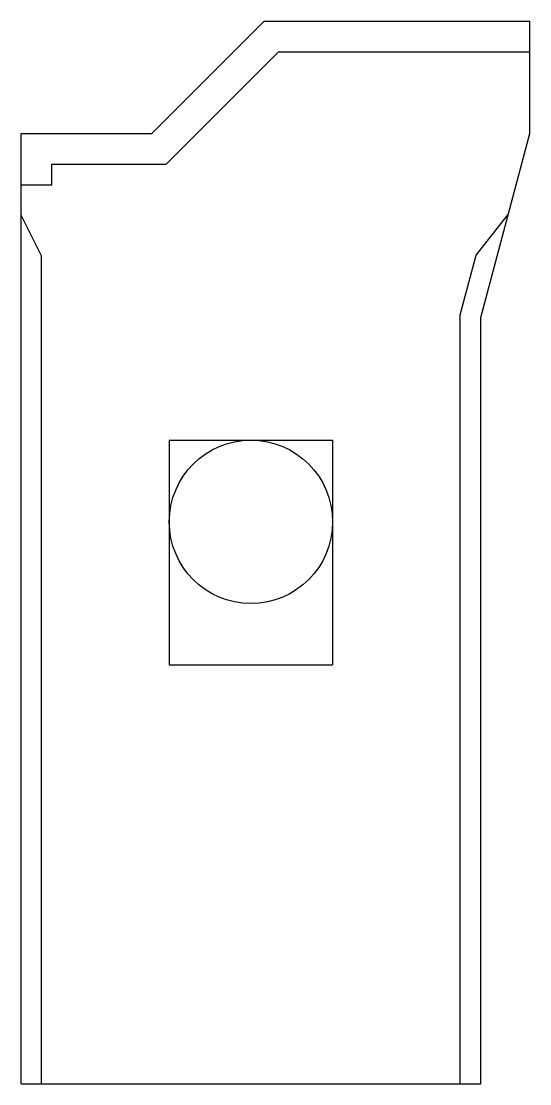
# Model space of a CAD drawing. Extents: x -0.24 to 0.26, y -1.04 to 0.
import ezdxf

# ---------------------------------------------------------------- set-up
doc = ezdxf.new("R2010")
doc.units = 0
doc.header["$LTSCALE"] = 0.0006
doc.header["$MEASUREMENT"] = 0
doc.layers.get('0').update_dxf_attribs({"linetype": 'CONTINUOUS'})

# ---------------------------------------------------------------- blocks, each defined once
blk = doc.blocks.new('160')
for points in [[(0.145, 0.63), (0.145, 0.41)], [(0.145, 0.63), (0.305, 0.63)], [(0.305, 0.63), (0.305, 0.41)], [(0.145, 0.41), (0.305, 0.41)]]:
    blk.add_lwpolyline(points)
blk.add_circle((0.225, 0.55), 0.08)

msp = doc.modelspace()

# ---------------------------------------------------------------- linework, layer by layer
for points in [[(0, 0), (-0.11, -0.11)], [(0, 0), (0.26, 0)], [(0.26, -0.11), (0.26, 0)], [(0.0139, -0.03), (-0.0961, -0.14)], [(0.0139, -0.03), (0.26, -0.03)], [(-0.238, -0.34), (-0.238, -0.11)], [(-0.238, -0.11), (-0.11, -0.11)], [(0.212, -0.29), (0.26, -0.11)], [(-0.208, -0.16), (-0.208, -0.14)], [(-0.208, -0.14), (-0.0961, -0.14)], [(-0.238, -0.16), (-0.208, -0.16)], [(-0.238, -0.19), (-0.218, -0.23)], [(0.2076, -0.2291), (0.2389, -0.1892)], [(-0.218, -0.34), (-0.218, -0.23)], [(0.192, -0.2874), (0.2076, -0.2291)], [(0.192, -0.34), (0.192, -0.2874)], [(0.212, -0.34), (0.212, -0.29)], [(-0.238, -1.04), (-0.238, -0.34)], [(-0.218, -1.04), (-0.218, -0.34)], [(0.192, -1.04), (0.192, -0.34)], [(0.212, -1.04), (0.212, -0.34)], [(-0.238, -1.04), (0.212, -1.04)]]:
    msp.add_lwpolyline(points)

# ---------------------------------------------------------------- block references
msp.add_blockref('160', (-0.238, -1.04))

doc.saveas('drawing.dxf')
